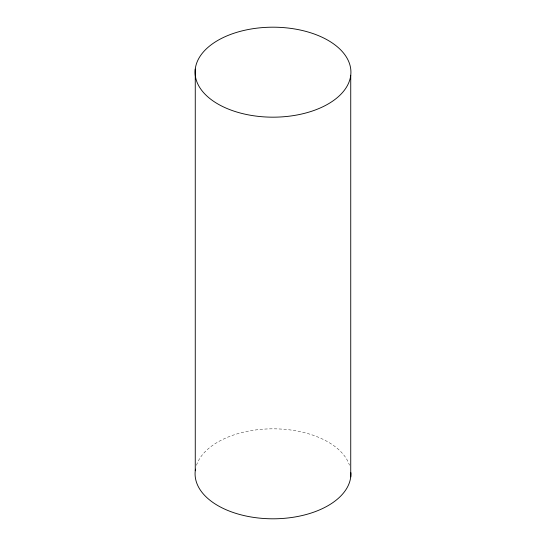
<?xml version="1.0" encoding="UTF-8"?>
<svg xmlns="http://www.w3.org/2000/svg" width="546" height="546" viewBox="0 0 546 546"><rect width="100%" height="100%" fill="white"/><g stroke="black" fill="none" stroke-linecap="round" stroke-linejoin="round"><path stroke-width="0.41" stroke-dasharray="2.73 2.05" d="M196.492 465.281A77.921 44.99 0 0 1 272.925 428.828A77.921 44.99 0 0 1 349.481 465.192"/><path stroke-width="0.82" d="M350.737 75.28A77.921 44.99 0 0 1 229.484 109.507A77.921 44.99 0 0 1 238.773 31.764A77.921 44.99 0 0 1 350.737 75.28L350.737 476.911M195.263 69.089L195.263 470.72M350.901 472.72A77.921 44.99 0 0 1 269.922 518.768A77.921 44.99 0 0 1 195.495 469.171"/></g></svg>
